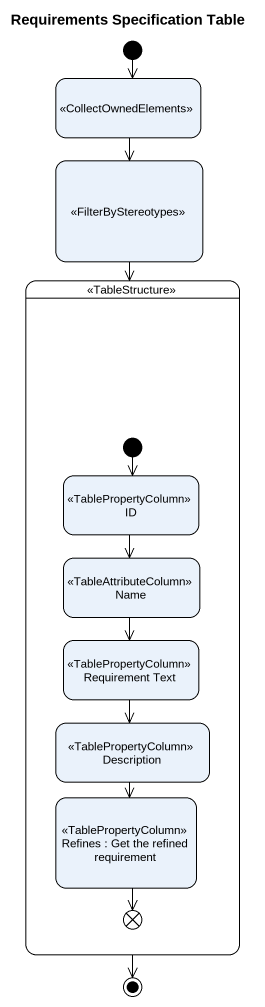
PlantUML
@startuml
title Requirements Specification Table
hide empty description
state " " as state1 <<CollectOwnedElements>>
state " " as state2 <<FilterByStereotypes>>
state " " as state3 <<TableStructure>> {
  state ID <<TablePropertyColumn>>
  state Name <<TableAttributeColumn>>
  state "Requirement Text" as Requirement_Text <<TablePropertyColumn>>
  state Description <<TablePropertyColumn>>
  state "Refines : Get the refined requirement" as Refines <<TablePropertyColumn>>
  state flowfinal1 <<end>>
  [*] --> ID
}
[*] --> state1
state1 --> state2
state2 --> state3
ID --> Name
Name --> Requirement_Text
Requirement_Text --> Description
Description --> Refines
Refines --> flowfinal1
state3 --> [*]
@enduml
